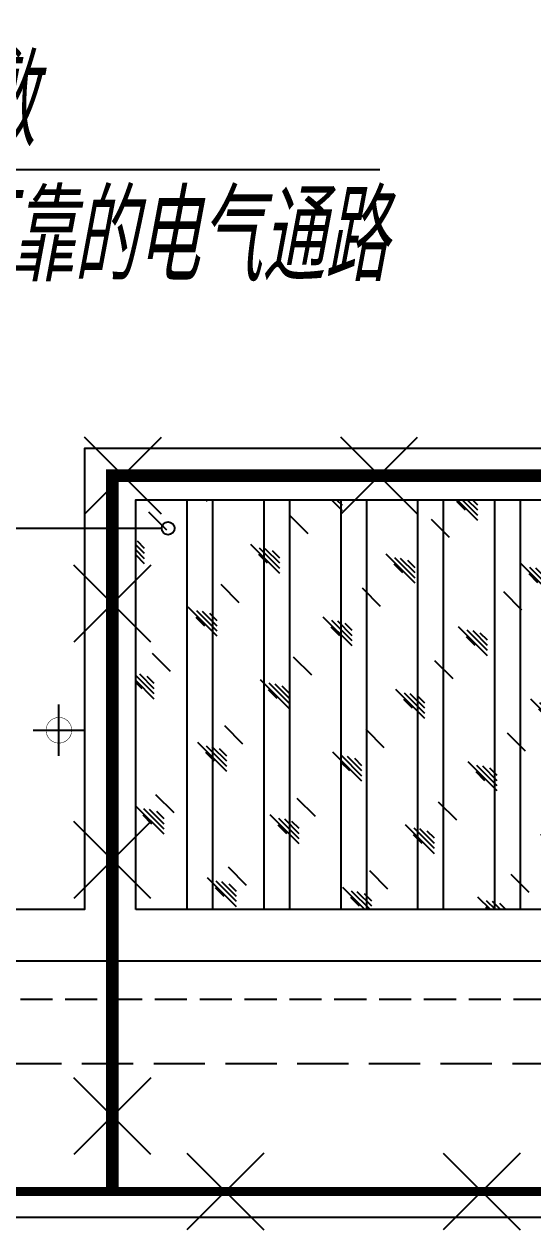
# Model space of a CAD drawing. Extents: x 2803505 to 5851001, y -1372902 to 24339.
# Drawn here: x 3355926 to 3357912, y -719603 to -714897 of the extents above; entities that cross this region are included whole.
import ezdxf

# ---------------------------------------------------------------- set-up
doc = ezdxf.new("R2010")
doc.units = 0
doc.header["$LTSCALE"] = 1000
doc.header["$MEASUREMENT"] = 0
for name, pattern in [('#P_--_20B1_001_t3$0$DASH', [0.35, 0.25, -0.1]), ('__DASH', [0.35, 0.25, -0.1]), ('DASH', [0.35, 0.25, -0.1])]:
    doc.linetypes.add(name, pattern=pattern)
doc.layers.get('0').update_dxf_attribs({"linetype": 'CONTINUOUS'})
for name, color, linetype in [('!!电气', 1, 'CONTINUOUS'), ('DIM-照明', 7, 'CONTINUOUS'), ('LWIRE', 4, 'CONTINUOUS'), ('ROOF', 183, 'CONTINUOUS'), ('VPIPE-凝结', 150, 'CONTINUOUS'), ('WIRE-避雷', 4, 'CONTINUOUS'), ('保温', 6, 'CONTINUOUS'), ('机电标识类', 1, 'CONTINUOUS'), ('看线', 185, 'CONTINUOUS')]:
    doc.layers.add(name, color=color, linetype=linetype)
doc.layers.add('空调', color=76, linetype='CONTINUOUS', lineweight=13)
doc.styles.add('HZTXT', font='gbeitc.shx', dxfattribs={"width": 0.8, "height": 400, "bigfont": 'hztxt.shx'})

# ---------------------------------------------------------------- blocks, each defined once
blk = doc.blocks.new('GGDGDGDG')
at = {"layer": '机电标识类', "color": 250, "linetype": 'DASH', "ltscale": 400}
for p, q in [((704092.5, 766289.8), (704092.5, 766489.8)), ((704192.5, 766389.8), (703992.5, 766389.8))]:
    blk.add_line(p, q, dxfattribs=at)
at = {"layer": '空调', "color": 1, "linetype": 'DASH', "const_width": 2}
blk.add_lwpolyline([(704042.5, 766389.8, 0.999999), (704142.5, 766389.8, 0.999999), (704042.5, 766389.8)], format="xyb", dxfattribs=at)
blk = doc.blocks.new('GDGDFDS')
at = {"layer": '保温', "linetype": 'Continuous', "ltscale": 10}
h = blk.add_hatch(dxfattribs=at)
h.set_pattern_fill('玻璃1', color=132, scale=50, style=0)
h.set_pattern_definition([(45, (100, 20), (-244.9418, 244.9418), [112, -288]), (45, (148, 40), (-244.9418, 244.9418), [48, -352]), (45, (100, 40), (-244.9418, 244.9418), [80, -320]), (45, (124, 20), (268.70058, -268.70058), [100, -300]), (45, (100, 0), (-244.9418, 244.9418), [160, -240]), (45, (100, 60), (-244.9418, 244.9418), [40, -360])])
h.paths.add_polyline_path([(429816.6, 209506.9), (429816.6, 211106.9), (424216.6, 211107), (424216.6, 209507)])
at = {"layer": '保温', "color": 252, "linetype": 'Continuous', "ltscale": 10, "true_color": 0x939598}
for p, q in [((428316.6, 211106.9), (428316.6, 209506.9)), ((428416.6, 211106.9), (428416.6, 209506.9)), ((428616.6, 211107), (428616.6, 209507)), ((428716.6, 211107), (428716.6, 209507)), ((428916.6, 211106.9), (428916.6, 209506.9)), ((429016.6, 211106.9), (429016.6, 209506.9)), ((429216.6, 211106.9), (429216.6, 209506.9)), ((429316.6, 211106.9), (429316.6, 209506.9)), ((429516.6, 211106.9), (429516.6, 209506.9)), ((429616.6, 211106.9), (429616.6, 209506.9))]:
    blk.add_line(p, q, dxfattribs=at)
blk = doc.blocks.new('A$C1F33016B')
at = {"layer": 'ROOF', "color": 252, "ltscale": 0.8}
for points in [[(10400, 11000), (10400, 12450), (14600, 12450), (14600, 11000), (13800, 11000), (13800, 8400.3), (15799.8, 8400.3), (15799.8, 9000), (20200, 9000), (20200, 6200), (22050, 6200), (22050, 1900.1), (15600, 1899.9), (15600, 100), (9400, 100), (9400, 1899.9), (3600, 1900.1), (3600, 6200), (4800, 6200), (4800, 9000), (6400, 9000), (6400, 6200), (11150, 6200)], [(3400, 7400), (1550, 7400), (1550, 2900), (1550, 2900), (1550, -1100), (23450, -1100), (23450, 100), (25000, 100)], [(4600, 7300), (1650, 7300), (1650, -1000), (23350, -1000), (23350, 200), (25000, 200)], [(4600, 7300), (4600, 6400), (2550, 6400), (2550, -100), (22450, -100), (22450, 1900), (22750, 1900)]]:
    blk.add_lwpolyline(points, dxfattribs=at)
at = {"layer": 'ROOF', "color": 252, "linetype": '__DASH', "ltscale": 0.8}
blk.add_lwpolyline([(4600, 6800), (2150, 6800), (2150, -500), (22850, -500), (22850, 700), (25000, 700)], dxfattribs=at)
at = {"layer": 'ROOF', "color": 252, "ltscale": 0.8}
blk.add_lwpolyline([(15799.9, 100), (15799.9, 1699.9), (21400, 1700), (21400, 100)], close=True, dxfattribs=at)
at = {"layer": 'VPIPE-凝结', "color": 252}
blk.add_lwpolyline([(15313.6, 1588.3), (15901.4, 1588.3)], dxfattribs=at)
blk.add_circle((15926.4, 1588.3), 25, dxfattribs=at)
at = {"layer": '看线', "color": 252, "linetype": '#P_--_20B1_001_t3$0$DASH', "ltscale": 0.5}
blk.add_lwpolyline([(3400, 2050), (2400, 2050), (2400, -250), (22600, -250), (22600, 950), (25000, 950)], dxfattribs=at)
at = {"xscale": -1}
for name, p in [('GDGDFDS', (445616.6, -209407)), ('GGDGDGDG', (719592.5, -765589.8))]:
    blk.add_blockref(name, p, dxfattribs=at)
blk = doc.blocks.new('$TelecSys$00000009')
for p, q in [((-0.5, 0.5), (0.5, -0.5)), ((0.5, 0.5), (-0.5, -0.5))]:
    blk.add_line(p, q)

msp = doc.modelspace()

# ---------------------------------------------------------------- block references
at = {"layer": '!!电气'}
msp.add_blockref('A$C1F33016B', (3340562.1, -718453.4), dxfattribs=at)

# ---------------------------------------------------------------- next in the draw order: linework, layer by layer
at = {"layer": 'DIM-照明'}
msp.add_line((3351580.4, -715465.1), (3357314.9, -715465.1), dxfattribs=at)
at = {"layer": 'WIRE-避雷', "color": 4, "const_width": 35}
msp.add_lwpolyline([(3345162.1, -711109.2), (3345162.1, -711153.4), (3342212.1, -711153.4), (3342212.1, -719453.4), (3363912.1, -719453.4), (3363912.1, -718253.4), (3367212.1, -718253.4), (3367212.1, -719453.4), (3388912.1, -719453.4)], dxfattribs=at)
at = {"layer": 'WIRE-避雷', "const_width": 50}
msp.add_lwpolyline([(3362812.1, -716553.4), (3362812.1, -716659.6), (3356270.3, -716659.6), (3356270.3, -719453.4)], dxfattribs=at)

# ---------------------------------------------------------------- next in the draw order: block references
at = {"layer": 'LWIRE', "xscale": 300, "yscale": 300, "zscale": 300}
for p, rotation in [((3356312.1, -716659.6), 180), ((3357312.1, -716659.6), 180), ((3356270.3, -717159.6), 269.9999997347081), ((3356270.3, -718159.6), 269.9999997347081), ((3356270.3, -719159.6), 269.9999997347081)]:
    msp.add_blockref('$TelecSys$00000009', p, dxfattribs=dict(at, rotation=rotation))
at = {"layer": 'LWIRE', "color": 4, "xscale": 300, "yscale": 300, "zscale": 300, "rotation": 359.9999997347077}
for p in [(3356712.1, -719453.4), (3357712.1, -719453.4)]:
    msp.add_blockref('$TelecSys$00000009', p, dxfattribs=at)

# ---------------------------------------------------------------- next in the draw order: texts
at = {"layer": 'DIM-照明', "style": 'HZTXT', "width": 0.7}
for s, p in [('40x4热镀锌扁钢贴屋面明敷', (3352918, -715374.4)), ('不同高度的接闪带沿结构柱连接成可靠的电气通路', (3351951.2, -715901.4))]:
    msp.add_text(s, height=350, rotation=0.0001, dxfattribs=at).set_placement(p)

doc.saveas('drawing.dxf')
